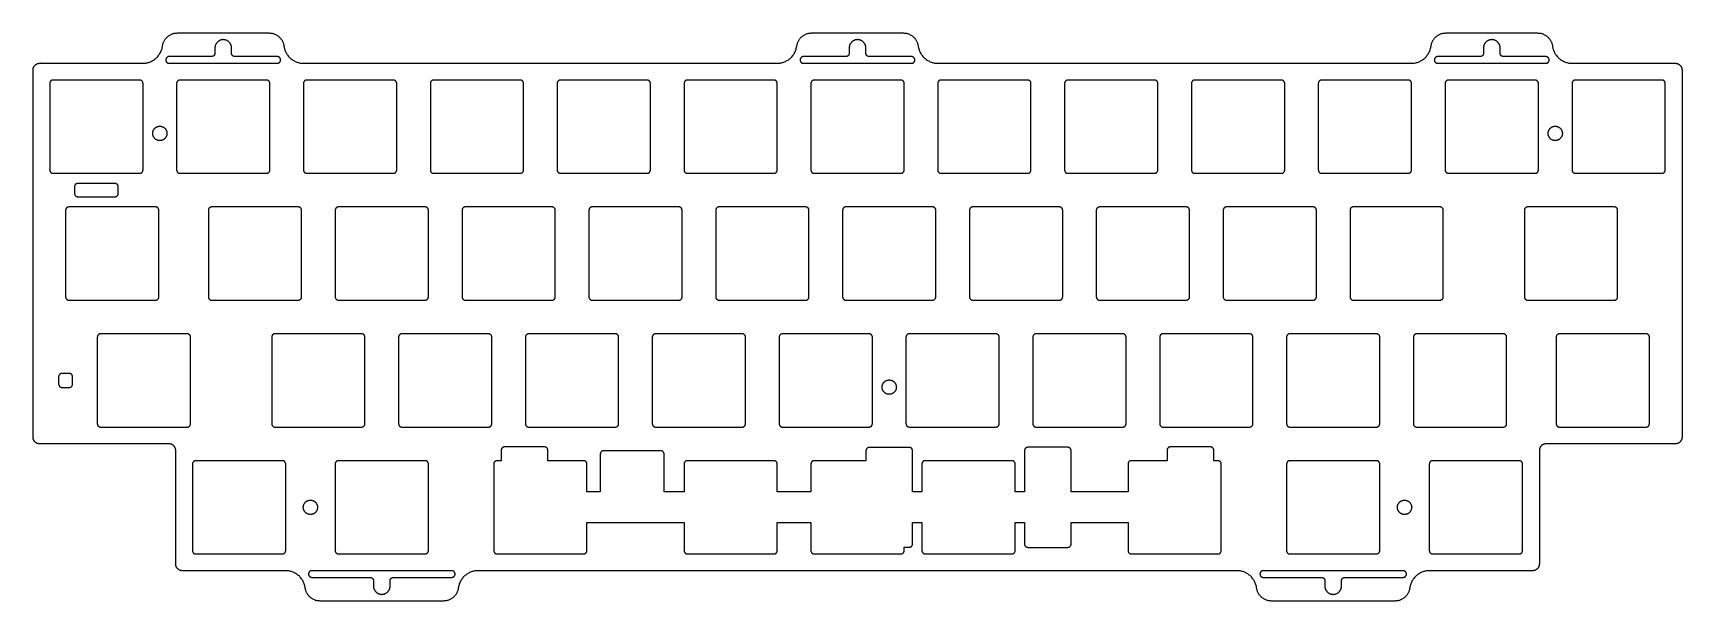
# Model space of a CAD drawing. Header units: millimetres. Extents: x -1688 to -1440, y 389 to 474.
import ezdxf

# ---------------------------------------------------------------- set-up
doc = ezdxf.new("R2010")
doc.units = ezdxf.units.MM
doc.layers.add('默认', color=7, linetype='Continuous', true_color=0xffffff)

msp = doc.modelspace()

# ---------------------------------------------------------------- linework, layer by layer
at = {"layer": '默认'}
for p, q in [((-1681.75, 451.29), (-1681.75, 450.29)), ((-1675.68, 451.79), (-1681.25, 451.79)), ((-1675.18, 450.29), (-1675.18, 451.29)), ((-1681.25, 449.79), (-1675.68, 449.79))]:
    msp.add_line(p, q, dxfattribs=at)
for points in [[(-1682.53, 423.26), (-1683.08, 423.26), (-1683.63, 423.26)], [(-1683.63, 421.16), (-1683.08, 421.16), (-1682.53, 421.16)], [(-1602.79, 411.16), (-1602.79, 405.46), (-1604.79, 405.46)], [(-1593.71, 411.66), (-1602.29, 411.66)], [(-1590.21, 405.46), (-1593.21, 405.46), (-1593.21, 411.16)], [(-1571.16, 405.46), (-1576.21, 405.46), (-1576.21, 409.66)], [(-1554.49, 405.46), (-1555.89, 405.46)], [(-1539.09, 405.46), (-1540.49, 405.46)], [(-1523.54, 405.46), (-1532.09, 405.46)], [(-1604.79, 400.86), (-1590.21, 400.86)], [(-1576.21, 396.66), (-1576.21, 400.86), (-1571.16, 400.86)], [(-1555.89, 400.86), (-1554.49, 400.86)], [(-1540.49, 400.86), (-1539.09, 400.86)], [(-1532.09, 400.86), (-1523.54, 400.86)]]:
    msp.add_lwpolyline(points, dxfattribs=at)
for points, weights in [([(-1668.53, 472.43), (-1668.26, 474.38), (-1666.3, 474.38)], [1, 0.752772652709, 1]), ([(-1652.53, 474.38), (-1650.56, 474.38), (-1650.3, 472.43)], [1, 0.752772652709, 1]), ([(-1573.28, 472.43), (-1573.01, 474.38), (-1571.05, 474.38)], [1, 0.752772652709, 1]), ([(-1557.28, 474.38), (-1555.31, 474.38), (-1555.05, 472.43)], [1, 0.752772652709, 1]), ([(-1478.03, 472.43), (-1477.76, 474.38), (-1475.8, 474.38)], [1, 0.752772652709, 1]), ([(-1462.03, 474.38), (-1460.06, 474.38), (-1459.8, 472.43)], [1, 0.752772652709, 1]), ([(-1671.5, 469.83), (-1668.88, 469.83), (-1668.53, 472.43)], [1, 0.752772652709, 1]), ([(-1660.66, 471.33), (-1660.66, 470.83), (-1661.16, 470.83)], [1, 0.707106781187, 1]), ([(-1657.66, 470.83), (-1658.16, 470.83), (-1658.16, 471.33)], [1, 0.707106781187, 1]), ([(-1650.3, 472.43), (-1649.95, 469.83), (-1647.33, 469.83)], [1, 0.752772652709, 1]), ([(-1576.25, 469.83), (-1573.63, 469.83), (-1573.28, 472.43)], [1, 0.752772652709, 1]), ([(-1565.41, 471.33), (-1565.41, 470.83), (-1565.91, 470.83)], [1, 0.707106781187, 1]), ([(-1562.41, 470.83), (-1562.91, 470.83), (-1562.91, 471.33)], [1, 0.707106781187, 1]), ([(-1555.05, 472.43), (-1554.7, 469.83), (-1552.08, 469.83)], [1, 0.752772652709, 1]), ([(-1481, 469.83), (-1478.38, 469.83), (-1478.03, 472.43)], [1, 0.752772652709, 1]), ([(-1470.16, 471.33), (-1470.16, 470.83), (-1470.66, 470.83)], [1, 0.707106781186, 1]), ([(-1467.16, 470.83), (-1467.66, 470.83), (-1467.66, 471.33)], [1, 0.707106781187, 1]), ([(-1459.8, 472.43), (-1459.45, 469.83), (-1456.83, 469.83)], [1, 0.752772652709, 1]), ([(-1687.98, 468.83), (-1687.98, 469.83), (-1686.98, 469.83)], [1, 0.707106781187, 1]), ([(-1441.34, 469.83), (-1440.34, 469.83), (-1440.34, 468.83)], [1, 0.707106781187, 1]), ([(-1684.96, 467.31), (-1685.46, 467.31), (-1685.46, 466.81)], [1, 0.707106781186, 1]), ([(-1671.46, 466.81), (-1671.46, 467.31), (-1671.96, 467.31)], [1, 0.707106781187, 1]), ([(-1665.91, 467.31), (-1666.41, 467.31), (-1666.41, 466.81)], [1, 0.707106781187, 1]), ([(-1652.41, 466.81), (-1652.41, 467.31), (-1652.91, 467.31)], [1, 0.707106781186, 1]), ([(-1646.86, 467.31), (-1647.36, 467.31), (-1647.36, 466.81)], [1, 0.707106781187, 1]), ([(-1633.36, 466.81), (-1633.36, 467.31), (-1633.86, 467.31)], [1, 0.707106781186, 1]), ([(-1627.81, 467.31), (-1628.31, 467.31), (-1628.31, 466.81)], [1, 0.707106781186, 1]), ([(-1614.31, 466.81), (-1614.31, 467.31), (-1614.81, 467.31)], [1, 0.707106781187, 1]), ([(-1608.76, 467.31), (-1609.26, 467.31), (-1609.26, 466.81)], [1, 0.707106781187, 1]), ([(-1595.26, 466.81), (-1595.26, 467.31), (-1595.76, 467.31)], [1, 0.707106781186, 1]), ([(-1589.71, 467.31), (-1590.21, 467.31), (-1590.21, 466.81)], [1, 0.707106781186, 1]), ([(-1576.21, 466.81), (-1576.21, 467.31), (-1576.71, 467.31)], [1, 0.707106781187, 1]), ([(-1570.66, 467.31), (-1571.16, 467.31), (-1571.16, 466.81)], [1, 0.707106781186, 1]), ([(-1557.16, 466.81), (-1557.16, 467.31), (-1557.66, 467.31)], [1, 0.707106781186, 1]), ([(-1551.61, 467.31), (-1552.11, 467.31), (-1552.11, 466.81)], [1, 0.707106781187, 1]), ([(-1538.11, 466.81), (-1538.11, 467.31), (-1538.61, 467.31)], [1, 0.707106781187, 1]), ([(-1532.56, 467.31), (-1533.06, 467.31), (-1533.06, 466.81)], [1, 0.707106781186, 1]), ([(-1519.06, 466.81), (-1519.06, 467.31), (-1519.56, 467.31)], [1, 0.707106781186, 1]), ([(-1513.51, 467.31), (-1514.01, 467.31), (-1514.01, 466.81)], [1, 0.707106781186, 1]), ([(-1500.01, 466.81), (-1500.01, 467.31), (-1500.51, 467.31)], [1, 0.707106781186, 1]), ([(-1494.46, 467.31), (-1494.96, 467.31), (-1494.96, 466.81)], [1, 0.707106781186, 1]), ([(-1480.96, 466.81), (-1480.96, 467.31), (-1481.46, 467.31)], [1, 0.707106781186, 1]), ([(-1475.41, 467.31), (-1475.91, 467.31), (-1475.91, 466.81)], [1, 0.707106781187, 1]), ([(-1461.91, 466.81), (-1461.91, 467.31), (-1462.41, 467.31)], [1, 0.707106781187, 1]), ([(-1456.36, 467.31), (-1456.86, 467.31), (-1456.86, 466.81)], [1, 0.707106781186, 1]), ([(-1442.86, 466.81), (-1442.86, 467.31), (-1443.36, 467.31)], [1, 0.707106781187, 1]), ([(-1685.46, 453.81), (-1685.46, 453.31), (-1684.96, 453.31)], [1, 0.707106781186, 1]), ([(-1671.96, 453.31), (-1671.46, 453.31), (-1671.46, 453.81)], [1, 0.707106781187, 1]), ([(-1666.41, 453.81), (-1666.41, 453.31), (-1665.91, 453.31)], [1, 0.707106781187, 1]), ([(-1652.91, 453.31), (-1652.41, 453.31), (-1652.41, 453.81)], [1, 0.707106781187, 1]), ([(-1647.36, 453.81), (-1647.36, 453.31), (-1646.86, 453.31)], [1, 0.707106781186, 1]), ([(-1633.86, 453.31), (-1633.36, 453.31), (-1633.36, 453.81)], [1, 0.707106781187, 1]), ([(-1628.31, 453.81), (-1628.31, 453.31), (-1627.81, 453.31)], [1, 0.707106781187, 1]), ([(-1614.81, 453.31), (-1614.31, 453.31), (-1614.31, 453.81)], [1, 0.707106781186, 1]), ([(-1609.26, 453.81), (-1609.26, 453.31), (-1608.76, 453.31)], [1, 0.707106781186, 1]), ([(-1595.76, 453.31), (-1595.26, 453.31), (-1595.26, 453.81)], [1, 0.707106781187, 1]), ([(-1590.21, 453.81), (-1590.21, 453.31), (-1589.71, 453.31)], [1, 0.707106781187, 1]), ([(-1576.71, 453.31), (-1576.21, 453.31), (-1576.21, 453.81)], [1, 0.707106781187, 1]), ([(-1571.16, 453.81), (-1571.16, 453.31), (-1570.66, 453.31)], [1, 0.707106781186, 1]), ([(-1557.66, 453.31), (-1557.16, 453.31), (-1557.16, 453.81)], [1, 0.707106781186, 1]), ([(-1552.11, 453.81), (-1552.11, 453.31), (-1551.61, 453.31)], [1, 0.707106781187, 1]), ([(-1538.61, 453.31), (-1538.11, 453.31), (-1538.11, 453.81)], [1, 0.707106781187, 1]), ([(-1533.06, 453.81), (-1533.06, 453.31), (-1532.56, 453.31)], [1, 0.707106781186, 1]), ([(-1519.56, 453.31), (-1519.06, 453.31), (-1519.06, 453.81)], [1, 0.707106781187, 1]), ([(-1514.01, 453.81), (-1514.01, 453.31), (-1513.51, 453.31)], [1, 0.707106781186, 1]), ([(-1500.51, 453.31), (-1500.01, 453.31), (-1500.01, 453.81)], [1, 0.707106781186, 1]), ([(-1494.96, 453.81), (-1494.96, 453.31), (-1494.46, 453.31)], [1, 0.707106781187, 1]), ([(-1481.46, 453.31), (-1480.96, 453.31), (-1480.96, 453.81)], [1, 0.707106781186, 1]), ([(-1475.91, 453.81), (-1475.91, 453.31), (-1475.41, 453.31)], [1, 0.707106781188, 1]), ([(-1462.41, 453.31), (-1461.91, 453.31), (-1461.91, 453.81)], [1, 0.707106781187, 1]), ([(-1456.86, 453.81), (-1456.86, 453.31), (-1456.36, 453.31)], [1, 0.707106781186, 1]), ([(-1443.36, 453.31), (-1442.86, 453.31), (-1442.86, 453.81)], [1, 0.707106781187, 1]), ([(-1681.25, 451.79), (-1681.75, 451.79), (-1681.75, 451.29)], [1, 0.707106781187, 1]), ([(-1675.18, 451.29), (-1675.18, 451.79), (-1675.68, 451.79)], [1, 0.707106781187, 1]), ([(-1682.58, 448.26), (-1683.08, 448.26), (-1683.08, 447.76)], [1, 0.707106781186, 1]), ([(-1681.75, 450.29), (-1681.75, 449.79), (-1681.25, 449.79)], [1, 0.707106781187, 1]), ([(-1675.68, 449.79), (-1675.18, 449.79), (-1675.18, 450.29)], [1, 0.707106781186, 1]), ([(-1669.08, 447.76), (-1669.08, 448.26), (-1669.58, 448.26)], [1, 0.707106781187, 1]), ([(-1661.15, 448.26), (-1661.65, 448.26), (-1661.65, 447.76)], [1, 0.707106781186, 1]), ([(-1647.65, 447.76), (-1647.65, 448.26), (-1648.15, 448.26)], [1, 0.707106781187, 1]), ([(-1642.1, 448.26), (-1642.6, 448.26), (-1642.6, 447.76)], [1, 0.707106781187, 1]), ([(-1628.6, 447.76), (-1628.6, 448.26), (-1629.1, 448.26)], [1, 0.707106781187, 1]), ([(-1623.05, 448.26), (-1623.55, 448.26), (-1623.55, 447.76)], [1, 0.707106781187, 1]), ([(-1609.55, 447.76), (-1609.55, 448.26), (-1610.05, 448.26)], [1, 0.707106781187, 1]), ([(-1604, 448.26), (-1604.5, 448.26), (-1604.5, 447.76)], [1, 0.707106781186, 1]), ([(-1590.5, 447.76), (-1590.5, 448.26), (-1591, 448.26)], [1, 0.707106781187, 1]), ([(-1584.95, 448.26), (-1585.45, 448.26), (-1585.45, 447.76)], [1, 0.707106781186, 1]), ([(-1571.45, 447.76), (-1571.45, 448.26), (-1571.95, 448.26)], [1, 0.707106781186, 1]), ([(-1565.9, 448.26), (-1566.4, 448.26), (-1566.4, 447.76)], [1, 0.707106781186, 1]), ([(-1552.4, 447.76), (-1552.4, 448.26), (-1552.9, 448.26)], [1, 0.707106781187, 1]), ([(-1546.85, 448.26), (-1547.35, 448.26), (-1547.35, 447.76)], [1, 0.707106781186, 1]), ([(-1533.35, 447.76), (-1533.35, 448.26), (-1533.85, 448.26)], [1, 0.707106781188, 1]), ([(-1527.8, 448.26), (-1528.3, 448.26), (-1528.3, 447.76)], [1, 0.707106781187, 1]), ([(-1514.3, 447.76), (-1514.3, 448.26), (-1514.8, 448.26)], [1, 0.707106781187, 1]), ([(-1508.75, 448.26), (-1509.25, 448.26), (-1509.25, 447.76)], [1, 0.707106781186, 1]), ([(-1495.25, 447.76), (-1495.25, 448.26), (-1495.75, 448.26)], [1, 0.707106781187, 1]), ([(-1489.7, 448.26), (-1490.2, 448.26), (-1490.2, 447.76)], [1, 0.707106781186, 1]), ([(-1476.2, 447.76), (-1476.2, 448.26), (-1476.7, 448.26)], [1, 0.707106781187, 1]), ([(-1463.51, 448.26), (-1464.01, 448.26), (-1464.01, 447.76)], [1, 0.707106781186, 1]), ([(-1450.01, 447.76), (-1450.01, 448.26), (-1450.51, 448.26)], [1, 0.707106781187, 1]), ([(-1683.08, 434.76), (-1683.08, 434.26), (-1682.58, 434.26)], [1, 0.707106781186, 1]), ([(-1669.58, 434.26), (-1669.08, 434.26), (-1669.08, 434.76)], [1, 0.707106781187, 1]), ([(-1661.65, 434.76), (-1661.65, 434.26), (-1661.15, 434.26)], [1, 0.707106781186, 1]), ([(-1648.15, 434.26), (-1647.65, 434.26), (-1647.65, 434.76)], [1, 0.707106781187, 1]), ([(-1642.6, 434.76), (-1642.6, 434.26), (-1642.1, 434.26)], [1, 0.707106781186, 1]), ([(-1629.1, 434.26), (-1628.6, 434.26), (-1628.6, 434.76)], [1, 0.707106781187, 1]), ([(-1623.55, 434.76), (-1623.55, 434.26), (-1623.05, 434.26)], [1, 0.707106781187, 1]), ([(-1610.05, 434.26), (-1609.55, 434.26), (-1609.55, 434.76)], [1, 0.707106781186, 1]), ([(-1604.5, 434.76), (-1604.5, 434.26), (-1604, 434.26)], [1, 0.707106781186, 1]), ([(-1591, 434.26), (-1590.5, 434.26), (-1590.5, 434.76)], [1, 0.707106781187, 1]), ([(-1585.45, 434.76), (-1585.45, 434.26), (-1584.95, 434.26)], [1, 0.707106781186, 1]), ([(-1571.95, 434.26), (-1571.45, 434.26), (-1571.45, 434.76)], [1, 0.707106781185, 1]), ([(-1566.4, 434.76), (-1566.4, 434.26), (-1565.9, 434.26)], [1, 0.707106781186, 1]), ([(-1552.9, 434.26), (-1552.4, 434.26), (-1552.4, 434.76)], [1, 0.707106781186, 1]), ([(-1547.35, 434.76), (-1547.35, 434.26), (-1546.85, 434.26)], [1, 0.707106781187, 1]), ([(-1533.85, 434.26), (-1533.35, 434.26), (-1533.35, 434.76)], [1, 0.707106781188, 1]), ([(-1528.3, 434.76), (-1528.3, 434.26), (-1527.8, 434.26)], [1, 0.707106781185, 1]), ([(-1514.8, 434.26), (-1514.3, 434.26), (-1514.3, 434.76)], [1, 0.707106781187, 1]), ([(-1509.25, 434.76), (-1509.25, 434.26), (-1508.75, 434.26)], [1, 0.707106781186, 1]), ([(-1495.75, 434.26), (-1495.25, 434.26), (-1495.25, 434.76)], [1, 0.707106781187, 1]), ([(-1490.2, 434.76), (-1490.2, 434.26), (-1489.7, 434.26)], [1, 0.707106781186, 1]), ([(-1476.7, 434.26), (-1476.2, 434.26), (-1476.2, 434.76)], [1, 0.707106781187, 1]), ([(-1464.01, 434.76), (-1464.01, 434.26), (-1463.51, 434.26)], [1, 0.707106781186, 1]), ([(-1450.51, 434.26), (-1450.01, 434.26), (-1450.01, 434.76)], [1, 0.707106781187, 1]), ([(-1677.82, 429.21), (-1678.32, 429.21), (-1678.32, 428.71)], [1, 0.707106781186, 1]), ([(-1664.32, 428.71), (-1664.32, 429.21), (-1664.82, 429.21)], [1, 0.707106781187, 1]), ([(-1651.63, 429.21), (-1652.13, 429.21), (-1652.13, 428.71)], [1, 0.707106781187, 1]), ([(-1638.13, 428.71), (-1638.13, 429.21), (-1638.63, 429.21)], [1, 0.707106781186, 1]), ([(-1632.58, 429.21), (-1633.08, 429.21), (-1633.08, 428.71)], [1, 0.707106781187, 1]), ([(-1619.08, 428.71), (-1619.08, 429.21), (-1619.58, 429.21)], [1, 0.707106781187, 1]), ([(-1613.53, 429.21), (-1614.03, 429.21), (-1614.03, 428.71)], [1, 0.707106781187, 1]), ([(-1600.03, 428.71), (-1600.03, 429.21), (-1600.53, 429.21)], [1, 0.707106781188, 1]), ([(-1594.48, 429.21), (-1594.98, 429.21), (-1594.98, 428.71)], [1, 0.707106781186, 1]), ([(-1580.98, 428.71), (-1580.98, 429.21), (-1581.48, 429.21)], [1, 0.707106781187, 1]), ([(-1575.43, 429.21), (-1575.93, 429.21), (-1575.93, 428.71)], [1, 0.707106781187, 1]), ([(-1561.93, 428.71), (-1561.93, 429.21), (-1562.43, 429.21)], [1, 0.707106781187, 1]), ([(-1556.38, 429.21), (-1556.88, 429.21), (-1556.88, 428.71)], [1, 0.707106781186, 1]), ([(-1542.88, 428.71), (-1542.88, 429.21), (-1543.38, 429.21)], [1, 0.707106781187, 1]), ([(-1537.33, 429.21), (-1537.83, 429.21), (-1537.83, 428.71)], [1, 0.707106781186, 1]), ([(-1523.83, 428.71), (-1523.83, 429.21), (-1524.33, 429.21)], [1, 0.707106781188, 1]), ([(-1518.28, 429.21), (-1518.78, 429.21), (-1518.78, 428.71)], [1, 0.707106781187, 1]), ([(-1504.78, 428.71), (-1504.78, 429.21), (-1505.28, 429.21)], [1, 0.707106781186, 1]), ([(-1499.23, 429.21), (-1499.73, 429.21), (-1499.73, 428.71)], [1, 0.707106781186, 1]), ([(-1485.73, 428.71), (-1485.73, 429.21), (-1486.23, 429.21)], [1, 0.707106781186, 1]), ([(-1480.18, 429.21), (-1480.68, 429.21), (-1480.68, 428.71)], [1, 0.707106781187, 1]), ([(-1466.68, 428.71), (-1466.68, 429.21), (-1467.18, 429.21)], [1, 0.707106781185, 1]), ([(-1458.74, 429.21), (-1459.24, 429.21), (-1459.24, 428.71)], [1, 0.707106781186, 1]), ([(-1445.24, 428.71), (-1445.24, 429.21), (-1445.74, 429.21)], [1, 0.707106781187, 1]), ([(-1683.63, 423.26), (-1684.13, 423.26), (-1684.13, 422.76)], [1, 0.707106781187, 1]), ([(-1684.13, 421.66), (-1684.13, 421.16), (-1683.63, 421.16)], [1, 0.707106781187, 1]), ([(-1682.03, 422.76), (-1682.03, 423.26), (-1682.53, 423.26)], [1, 0.707106781187, 1]), ([(-1682.53, 421.16), (-1682.03, 421.16), (-1682.03, 421.66)], [1, 0.707106781187, 1]), ([(-1686.98, 412.69), (-1687.98, 412.69), (-1687.98, 413.69)], [1, 0.707106781187, 1]), ([(-1678.32, 415.71), (-1678.32, 415.21), (-1677.82, 415.21)], [1, 0.707106781186, 1]), ([(-1664.82, 415.21), (-1664.32, 415.21), (-1664.32, 415.71)], [1, 0.707106781187, 1]), ([(-1652.13, 415.71), (-1652.13, 415.21), (-1651.63, 415.21)], [1, 0.707106781186, 1]), ([(-1638.63, 415.21), (-1638.13, 415.21), (-1638.13, 415.71)], [1, 0.707106781186, 1]), ([(-1633.08, 415.71), (-1633.08, 415.21), (-1632.58, 415.21)], [1, 0.707106781186, 1]), ([(-1619.58, 415.21), (-1619.08, 415.21), (-1619.08, 415.71)], [1, 0.707106781186, 1]), ([(-1614.03, 415.71), (-1614.03, 415.21), (-1613.53, 415.21)], [1, 0.707106781186, 1]), ([(-1600.53, 415.21), (-1600.03, 415.21), (-1600.03, 415.71)], [1, 0.707106781186, 1]), ([(-1594.98, 415.71), (-1594.98, 415.21), (-1594.48, 415.21)], [1, 0.707106781186, 1]), ([(-1581.48, 415.21), (-1580.98, 415.21), (-1580.98, 415.71)], [1, 0.707106781186, 1]), ([(-1575.93, 415.71), (-1575.93, 415.21), (-1575.43, 415.21)], [1, 0.707106781186, 1]), ([(-1562.43, 415.21), (-1561.93, 415.21), (-1561.93, 415.71)], [1, 0.707106781186, 1]), ([(-1556.88, 415.71), (-1556.88, 415.21), (-1556.38, 415.21)], [1, 0.707106781186, 1]), ([(-1543.38, 415.21), (-1542.88, 415.21), (-1542.88, 415.71)], [1, 0.707106781186, 1]), ([(-1537.83, 415.71), (-1537.83, 415.21), (-1537.33, 415.21)], [1, 0.707106781185, 1]), ([(-1524.33, 415.21), (-1523.83, 415.21), (-1523.83, 415.71)], [1, 0.707106781186, 1]), ([(-1518.78, 415.71), (-1518.78, 415.21), (-1518.28, 415.21)], [1, 0.707106781186, 1]), ([(-1505.28, 415.21), (-1504.78, 415.21), (-1504.78, 415.71)], [1, 0.707106781186, 1]), ([(-1499.73, 415.71), (-1499.73, 415.21), (-1499.23, 415.21)], [1, 0.707106781186, 1]), ([(-1486.23, 415.21), (-1485.73, 415.21), (-1485.73, 415.71)], [1, 0.707106781186, 1]), ([(-1480.68, 415.71), (-1480.68, 415.21), (-1480.18, 415.21)], [1, 0.707106781187, 1]), ([(-1467.18, 415.21), (-1466.68, 415.21), (-1466.68, 415.71)], [1, 0.707106781187, 1]), ([(-1459.24, 415.71), (-1459.24, 415.21), (-1458.74, 415.21)], [1, 0.707106781186, 1]), ([(-1445.74, 415.21), (-1445.24, 415.21), (-1445.24, 415.71)], [1, 0.707106781187, 1]), ([(-1440.34, 413.69), (-1440.34, 412.69), (-1441.34, 412.69)], [1, 0.707106781187, 1]), ([(-1666.55, 411.69), (-1666.55, 412.69), (-1667.55, 412.69)], [1, 0.707106781187, 1]), ([(-1617.16, 412.23), (-1617.66, 412.23), (-1617.66, 411.73)], [1, 0.707106781187, 1]), ([(-1610.66, 411.73), (-1610.66, 412.23), (-1611.16, 412.23)], [1, 0.707106781187, 1]), ([(-1602.29, 411.66), (-1602.79, 411.66), (-1602.79, 411.16)], [1, 0.707106781187, 1]), ([(-1593.21, 411.16), (-1593.21, 411.66), (-1593.71, 411.66)], [1, 0.707106781187, 1]), ([(-1562.39, 412.16), (-1562.89, 412.16), (-1562.89, 411.66)], [1, 0.707106781187, 1]), ([(-1532.09, 411.67), (-1532.09, 412.17), (-1532.59, 412.17)], [1, 0.707106781187, 1]), ([(-1517.17, 412.23), (-1517.67, 412.23), (-1517.67, 411.73)], [1, 0.707106781187, 1]), ([(-1510.66, 411.73), (-1510.66, 412.23), (-1511.16, 412.23)], [1, 0.707106781187, 1]), ([(-1460.77, 412.69), (-1461.77, 412.69), (-1461.77, 411.69)], [1, 0.707106781187, 1]), ([(-1663.53, 410.16), (-1664.03, 410.16), (-1664.03, 409.66)], [1, 0.707106781186, 1]), ([(-1650.03, 409.66), (-1650.03, 410.16), (-1650.53, 410.16)], [1, 0.707106781187, 1]), ([(-1642.1, 410.16), (-1642.6, 410.16), (-1642.6, 409.66)], [1, 0.707106781186, 1]), ([(-1628.6, 409.66), (-1628.6, 410.16), (-1629.1, 410.16)], [1, 0.707106781187, 1]), ([(-1618.29, 410.16), (-1618.79, 410.16), (-1618.79, 409.66)], [1, 0.707106781186, 1]), ([(-1604.79, 409.66), (-1604.79, 410.16), (-1605.29, 410.16)], [1, 0.707106781187, 1]), ([(-1589.71, 410.16), (-1590.21, 410.16), (-1590.21, 409.66)], [1, 0.707106781186, 1]), ([(-1576.21, 409.66), (-1576.21, 410.16), (-1576.71, 410.16)], [1, 0.707106781187, 1]), ([(-1570.66, 410.16), (-1571.16, 410.16), (-1571.16, 409.66)], [1, 0.707106781186, 1]), ([(-1553.99, 410.16), (-1554.49, 410.16), (-1554.49, 409.66)], [1, 0.707106781186, 1]), ([(-1540.49, 409.66), (-1540.49, 410.16), (-1540.99, 410.16)], [1, 0.707106781187, 1]), ([(-1523.04, 410.16), (-1523.54, 410.16), (-1523.54, 409.66)], [1, 0.707106781186, 1]), ([(-1509.54, 409.66), (-1509.54, 410.16), (-1510.04, 410.16)], [1, 0.707106781187, 1]), ([(-1499.23, 410.16), (-1499.73, 410.16), (-1499.73, 409.66)], [1, 0.707106781186, 1]), ([(-1485.73, 409.66), (-1485.73, 410.16), (-1486.23, 410.16)], [1, 0.707106781187, 1]), ([(-1477.79, 410.16), (-1478.29, 410.16), (-1478.29, 409.66)], [1, 0.707106781186, 1]), ([(-1464.29, 409.66), (-1464.29, 410.16), (-1464.79, 410.16)], [1, 0.707106781187, 1]), ([(-1664.03, 396.66), (-1664.03, 396.16), (-1663.53, 396.16)], [1, 0.707106781186, 1]), ([(-1650.53, 396.16), (-1650.03, 396.16), (-1650.03, 396.66)], [1, 0.707106781187, 1]), ([(-1642.6, 396.66), (-1642.6, 396.16), (-1642.1, 396.16)], [1, 0.707106781186, 1]), ([(-1629.1, 396.16), (-1628.6, 396.16), (-1628.6, 396.66)], [1, 0.707106781187, 1]), ([(-1618.79, 396.66), (-1618.79, 396.16), (-1618.29, 396.16)], [1, 0.707106781186, 1]), ([(-1605.29, 396.16), (-1604.79, 396.16), (-1604.79, 396.66)], [1, 0.707106781187, 1]), ([(-1590.21, 396.66), (-1590.21, 396.16), (-1589.71, 396.16)], [1, 0.707106781186, 1]), ([(-1576.71, 396.16), (-1576.21, 396.16), (-1576.21, 396.66)], [1, 0.707106781187, 1]), ([(-1571.16, 396.66), (-1571.16, 396.16), (-1570.66, 396.16)], [1, 0.707106781186, 1]), ([(-1557.66, 396.16), (-1557.16, 396.16), (-1557.16, 396.66)], [1, 0.707106781187, 1]), ([(-1554.49, 396.66), (-1554.49, 396.16), (-1553.99, 396.16)], [1, 0.707106781186, 1]), ([(-1540.99, 396.16), (-1540.49, 396.16), (-1540.49, 396.66)], [1, 0.707106781187, 1]), ([(-1539.09, 397.65), (-1539.09, 397.15), (-1538.59, 397.15)], [1, 0.707106781187, 1]), ([(-1532.6, 397.15), (-1532.1, 397.15), (-1532.09, 397.65)], [1, 0.707106781187, 1]), ([(-1523.54, 396.66), (-1523.54, 396.16), (-1523.04, 396.16)], [1, 0.707106781186, 1]), ([(-1510.04, 396.16), (-1509.54, 396.16), (-1509.54, 396.66)], [1, 0.707106781187, 1]), ([(-1499.73, 396.66), (-1499.73, 396.16), (-1499.23, 396.16)], [1, 0.707106781186, 1]), ([(-1486.23, 396.16), (-1485.73, 396.16), (-1485.73, 396.66)], [1, 0.707106781187, 1]), ([(-1478.29, 396.66), (-1478.29, 396.16), (-1477.79, 396.16)], [1, 0.707106781186, 1]), ([(-1464.79, 396.16), (-1464.29, 396.16), (-1464.29, 396.66)], [1, 0.707106781187, 1]), ([(-1665.55, 393.64), (-1666.55, 393.64), (-1666.55, 394.64)], [1, 0.707106781187, 1]), ([(-1461.77, 394.64), (-1461.77, 393.64), (-1462.77, 393.64)], [1, 0.707106781187, 1]), ([(-1647.09, 391.04), (-1647.44, 393.64), (-1650.07, 393.64)], [1, 0.752772652709, 1]), ([(-1637.35, 392.64), (-1636.85, 392.64), (-1636.85, 392.14)], [1, 0.707106781187, 1]), ([(-1634.35, 392.14), (-1634.35, 392.64), (-1633.85, 392.64)], [1, 0.707106781187, 1]), ([(-1621.13, 393.64), (-1623.76, 393.64), (-1624.11, 391.04)], [1, 0.752772652709, 1]), ([(-1504.22, 391.04), (-1504.57, 393.64), (-1507.19, 393.64)], [1, 0.752772652709, 1]), ([(-1494.48, 392.64), (-1493.98, 392.64), (-1493.98, 392.14)], [1, 0.707106781187, 1]), ([(-1491.48, 392.14), (-1491.48, 392.64), (-1490.98, 392.64)], [1, 0.707106781187, 1]), ([(-1478.26, 393.64), (-1480.88, 393.64), (-1481.23, 391.04)], [1, 0.752772652709, 1]), ([(-1644.87, 389.09), (-1646.83, 389.09), (-1647.09, 391.04)], [1, 0.752772652709, 1]), ([(-1624.11, 391.04), (-1624.37, 389.09), (-1626.34, 389.09)], [1, 0.752772652709, 1]), ([(-1501.99, 389.09), (-1503.96, 389.09), (-1504.22, 391.04)], [1, 0.752772652709, 1]), ([(-1481.23, 391.04), (-1481.49, 389.09), (-1483.46, 389.09)], [1, 0.752772652709, 1])]:
    msp.add_rational_spline(points, weights, degree=2, dxfattribs=at)
for points in [[(-1666.3, 474.38), (-1659.41, 474.38), (-1652.53, 474.38)], [(-1571.05, 474.38), (-1564.16, 474.38), (-1557.28, 474.38)], [(-1475.8, 474.38), (-1468.91, 474.38), (-1462.03, 474.38)], [(-1661.16, 470.83), (-1664.35, 470.83), (-1667.54, 470.83)], [(-1660.66, 472.13), (-1660.66, 471.73), (-1660.66, 471.33)], [(-1658.16, 471.33), (-1658.16, 471.73), (-1658.16, 472.13)], [(-1651.29, 470.83), (-1654.48, 470.83), (-1657.66, 470.83)], [(-1565.91, 470.83), (-1569.1, 470.83), (-1572.29, 470.83)], [(-1565.41, 472.13), (-1565.41, 471.73), (-1565.41, 471.33)], [(-1562.91, 471.33), (-1562.91, 471.73), (-1562.91, 472.13)], [(-1556.04, 470.83), (-1559.23, 470.83), (-1562.41, 470.83)], [(-1470.66, 470.83), (-1473.85, 470.83), (-1477.04, 470.83)], [(-1470.16, 472.13), (-1470.16, 471.73), (-1470.16, 471.33)], [(-1467.66, 471.33), (-1467.66, 471.73), (-1467.66, 472.13)], [(-1460.79, 470.83), (-1463.98, 470.83), (-1467.16, 470.83)], [(-1687.98, 413.69), (-1687.98, 441.26), (-1687.98, 468.83)], [(-1686.98, 469.83), (-1685.69, 469.83), (-1671.5, 469.83)], [(-1667.54, 469.83), (-1659.41, 469.83), (-1651.29, 469.83)], [(-1647.33, 469.83), (-1616.56, 469.83), (-1576.25, 469.83)], [(-1572.29, 469.83), (-1564.16, 469.83), (-1556.04, 469.83)], [(-1552.08, 469.83), (-1511.82, 469.83), (-1481, 469.83)], [(-1477.04, 469.83), (-1468.91, 469.83), (-1460.79, 469.83)], [(-1456.83, 469.83), (-1447.63, 469.83), (-1441.34, 469.83)], [(-1440.34, 468.83), (-1440.34, 441.26), (-1440.34, 413.69)], [(-1685.46, 466.81), (-1685.46, 460.31), (-1685.46, 453.81)], [(-1671.96, 467.31), (-1678.46, 467.31), (-1684.96, 467.31)], [(-1671.46, 453.81), (-1671.46, 460.31), (-1671.46, 466.81)], [(-1666.41, 466.81), (-1666.41, 460.31), (-1666.41, 453.81)], [(-1652.91, 467.31), (-1659.41, 467.31), (-1665.91, 467.31)], [(-1652.41, 453.81), (-1652.41, 460.31), (-1652.41, 466.81)], [(-1647.36, 466.81), (-1647.36, 460.31), (-1647.36, 453.81)], [(-1633.86, 467.31), (-1640.36, 467.31), (-1646.86, 467.31)], [(-1633.36, 453.81), (-1633.36, 460.31), (-1633.36, 466.81)], [(-1628.31, 466.81), (-1628.31, 460.31), (-1628.31, 453.81)], [(-1614.81, 467.31), (-1621.31, 467.31), (-1627.81, 467.31)], [(-1614.31, 453.81), (-1614.31, 460.31), (-1614.31, 466.81)], [(-1609.26, 466.81), (-1609.26, 460.31), (-1609.26, 453.81)], [(-1595.76, 467.31), (-1602.26, 467.31), (-1608.76, 467.31)], [(-1595.26, 453.81), (-1595.26, 460.31), (-1595.26, 466.81)], [(-1590.21, 466.81), (-1590.21, 460.31), (-1590.21, 453.81)], [(-1576.71, 467.31), (-1583.21, 467.31), (-1589.71, 467.31)], [(-1576.21, 453.81), (-1576.21, 460.31), (-1576.21, 466.81)], [(-1571.16, 466.81), (-1571.16, 460.31), (-1571.16, 453.81)], [(-1557.66, 467.31), (-1564.16, 467.31), (-1570.66, 467.31)], [(-1557.16, 453.81), (-1557.16, 460.31), (-1557.16, 466.81)], [(-1552.11, 466.81), (-1552.11, 460.31), (-1552.11, 453.81)], [(-1538.61, 467.31), (-1545.11, 467.31), (-1551.61, 467.31)], [(-1538.11, 453.81), (-1538.11, 460.31), (-1538.11, 466.81)], [(-1533.06, 466.81), (-1533.06, 460.31), (-1533.06, 453.81)], [(-1519.56, 467.31), (-1526.06, 467.31), (-1532.56, 467.31)], [(-1519.06, 453.81), (-1519.06, 460.31), (-1519.06, 466.81)], [(-1514.01, 466.81), (-1514.01, 460.31), (-1514.01, 453.81)], [(-1500.51, 467.31), (-1507.01, 467.31), (-1513.51, 467.31)], [(-1500.01, 453.81), (-1500.01, 460.31), (-1500.01, 466.81)], [(-1494.96, 466.81), (-1494.96, 460.31), (-1494.96, 453.81)], [(-1481.46, 467.31), (-1487.96, 467.31), (-1494.46, 467.31)], [(-1480.96, 453.81), (-1480.96, 460.31), (-1480.96, 466.81)], [(-1475.91, 466.81), (-1475.91, 460.31), (-1475.91, 453.81)], [(-1462.41, 467.31), (-1468.91, 467.31), (-1475.41, 467.31)], [(-1461.91, 453.81), (-1461.91, 460.31), (-1461.91, 466.81)], [(-1456.86, 466.81), (-1456.86, 460.31), (-1456.86, 453.81)], [(-1443.36, 467.31), (-1449.86, 467.31), (-1456.36, 467.31)], [(-1442.86, 453.81), (-1442.86, 460.31), (-1442.86, 466.81)], [(-1684.96, 453.31), (-1678.46, 453.31), (-1671.96, 453.31)], [(-1665.91, 453.31), (-1659.41, 453.31), (-1652.91, 453.31)], [(-1646.86, 453.31), (-1640.36, 453.31), (-1633.86, 453.31)], [(-1627.81, 453.31), (-1621.31, 453.31), (-1614.81, 453.31)], [(-1608.76, 453.31), (-1602.26, 453.31), (-1595.76, 453.31)], [(-1589.71, 453.31), (-1583.21, 453.31), (-1576.71, 453.31)], [(-1570.66, 453.31), (-1564.16, 453.31), (-1557.66, 453.31)], [(-1551.61, 453.31), (-1545.11, 453.31), (-1538.61, 453.31)], [(-1532.56, 453.31), (-1526.06, 453.31), (-1519.56, 453.31)], [(-1513.51, 453.31), (-1507.01, 453.31), (-1500.51, 453.31)], [(-1494.46, 453.31), (-1487.96, 453.31), (-1481.46, 453.31)], [(-1475.41, 453.31), (-1468.91, 453.31), (-1462.41, 453.31)], [(-1456.36, 453.31), (-1449.86, 453.31), (-1443.36, 453.31)], [(-1669.58, 448.26), (-1676.08, 448.26), (-1682.58, 448.26)], [(-1648.15, 448.26), (-1654.65, 448.26), (-1661.15, 448.26)], [(-1629.1, 448.26), (-1635.6, 448.26), (-1642.1, 448.26)], [(-1610.05, 448.26), (-1616.55, 448.26), (-1623.05, 448.26)], [(-1591, 448.26), (-1597.5, 448.26), (-1604, 448.26)], [(-1571.95, 448.26), (-1578.45, 448.26), (-1584.95, 448.26)], [(-1552.9, 448.26), (-1559.4, 448.26), (-1565.9, 448.26)], [(-1533.85, 448.26), (-1540.35, 448.26), (-1546.85, 448.26)], [(-1514.8, 448.26), (-1521.3, 448.26), (-1527.8, 448.26)], [(-1495.75, 448.26), (-1502.25, 448.26), (-1508.75, 448.26)], [(-1476.7, 448.26), (-1483.2, 448.26), (-1489.7, 448.26)], [(-1450.51, 448.26), (-1457.01, 448.26), (-1463.51, 448.26)], [(-1683.08, 447.76), (-1683.08, 441.26), (-1683.08, 434.76)], [(-1669.08, 434.76), (-1669.08, 441.26), (-1669.08, 447.76)], [(-1661.65, 447.76), (-1661.65, 441.26), (-1661.65, 434.76)], [(-1647.65, 434.76), (-1647.65, 441.26), (-1647.65, 447.76)], [(-1642.6, 447.76), (-1642.6, 441.26), (-1642.6, 434.76)], [(-1628.6, 434.76), (-1628.6, 441.26), (-1628.6, 447.76)], [(-1623.55, 447.76), (-1623.55, 441.26), (-1623.55, 434.76)], [(-1609.55, 434.76), (-1609.55, 441.26), (-1609.55, 447.76)], [(-1604.5, 447.76), (-1604.5, 441.26), (-1604.5, 434.76)], [(-1590.5, 434.76), (-1590.5, 441.26), (-1590.5, 447.76)], [(-1585.45, 447.76), (-1585.45, 441.26), (-1585.45, 434.76)], [(-1571.45, 434.76), (-1571.45, 441.26), (-1571.45, 447.76)], [(-1566.4, 447.76), (-1566.4, 441.26), (-1566.4, 434.76)], [(-1552.4, 434.76), (-1552.4, 441.26), (-1552.4, 447.76)], [(-1547.35, 447.76), (-1547.35, 441.26), (-1547.35, 434.76)], [(-1533.35, 434.76), (-1533.35, 441.26), (-1533.35, 447.76)], [(-1528.3, 447.76), (-1528.3, 441.26), (-1528.3, 434.76)], [(-1514.3, 434.76), (-1514.3, 441.26), (-1514.3, 447.76)], [(-1509.25, 447.76), (-1509.25, 441.26), (-1509.25, 434.76)], [(-1495.25, 434.76), (-1495.25, 441.26), (-1495.25, 447.76)], [(-1490.2, 447.76), (-1490.2, 441.26), (-1490.2, 434.76)], [(-1476.2, 434.76), (-1476.2, 441.26), (-1476.2, 447.76)], [(-1464.01, 447.76), (-1464.01, 441.26), (-1464.01, 434.76)], [(-1450.01, 434.76), (-1450.01, 441.26), (-1450.01, 447.76)], [(-1682.58, 434.26), (-1676.08, 434.26), (-1669.58, 434.26)], [(-1661.15, 434.26), (-1654.65, 434.26), (-1648.15, 434.26)], [(-1642.1, 434.26), (-1635.6, 434.26), (-1629.1, 434.26)], [(-1623.05, 434.26), (-1616.55, 434.26), (-1610.05, 434.26)], [(-1604, 434.26), (-1597.5, 434.26), (-1591, 434.26)], [(-1584.95, 434.26), (-1578.45, 434.26), (-1571.95, 434.26)], [(-1565.9, 434.26), (-1559.4, 434.26), (-1552.9, 434.26)], [(-1546.85, 434.26), (-1540.35, 434.26), (-1533.85, 434.26)], [(-1527.8, 434.26), (-1521.3, 434.26), (-1514.8, 434.26)], [(-1508.75, 434.26), (-1502.25, 434.26), (-1495.75, 434.26)], [(-1489.7, 434.26), (-1483.2, 434.26), (-1476.7, 434.26)], [(-1463.51, 434.26), (-1457.01, 434.26), (-1450.51, 434.26)], [(-1678.32, 428.71), (-1678.32, 422.21), (-1678.32, 415.71)], [(-1664.82, 429.21), (-1671.32, 429.21), (-1677.82, 429.21)], [(-1664.32, 415.71), (-1664.32, 422.21), (-1664.32, 428.71)], [(-1652.13, 428.71), (-1652.13, 422.21), (-1652.13, 415.71)], [(-1638.63, 429.21), (-1645.13, 429.21), (-1651.63, 429.21)], [(-1638.13, 415.71), (-1638.13, 422.21), (-1638.13, 428.71)], [(-1633.08, 428.71), (-1633.08, 422.21), (-1633.08, 415.71)], [(-1619.58, 429.21), (-1626.08, 429.21), (-1632.58, 429.21)], [(-1619.08, 415.71), (-1619.08, 422.21), (-1619.08, 428.71)], [(-1614.03, 428.71), (-1614.03, 422.21), (-1614.03, 415.71)], [(-1600.53, 429.21), (-1607.03, 429.21), (-1613.53, 429.21)], [(-1600.03, 415.71), (-1600.03, 422.21), (-1600.03, 428.71)], [(-1594.98, 428.71), (-1594.98, 422.21), (-1594.98, 415.71)], [(-1581.48, 429.21), (-1587.98, 429.21), (-1594.48, 429.21)], [(-1580.98, 415.71), (-1580.98, 422.21), (-1580.98, 428.71)], [(-1575.93, 428.71), (-1575.93, 422.21), (-1575.93, 415.71)], [(-1562.43, 429.21), (-1568.93, 429.21), (-1575.43, 429.21)], [(-1561.93, 415.71), (-1561.93, 422.21), (-1561.93, 428.71)], [(-1556.88, 428.71), (-1556.88, 422.21), (-1556.88, 415.71)], [(-1543.38, 429.21), (-1549.88, 429.21), (-1556.38, 429.21)], [(-1542.88, 415.71), (-1542.88, 422.21), (-1542.88, 428.71)], [(-1537.83, 428.71), (-1537.83, 422.21), (-1537.83, 415.71)], [(-1524.33, 429.21), (-1530.83, 429.21), (-1537.33, 429.21)], [(-1523.83, 415.71), (-1523.83, 422.21), (-1523.83, 428.71)], [(-1518.78, 428.71), (-1518.78, 422.21), (-1518.78, 415.71)], [(-1505.28, 429.21), (-1511.78, 429.21), (-1518.28, 429.21)], [(-1504.78, 415.71), (-1504.78, 422.21), (-1504.78, 428.71)], [(-1499.73, 428.71), (-1499.73, 422.21), (-1499.73, 415.71)], [(-1486.23, 429.21), (-1492.73, 429.21), (-1499.23, 429.21)], [(-1485.73, 415.71), (-1485.73, 422.21), (-1485.73, 428.71)], [(-1480.68, 428.71), (-1480.68, 422.21), (-1480.68, 415.71)], [(-1467.18, 429.21), (-1473.68, 429.21), (-1480.18, 429.21)], [(-1466.68, 415.71), (-1466.68, 422.21), (-1466.68, 428.71)], [(-1459.24, 428.71), (-1459.24, 422.21), (-1459.24, 415.71)], [(-1445.74, 429.21), (-1452.24, 429.21), (-1458.74, 429.21)], [(-1445.24, 415.71), (-1445.24, 422.21), (-1445.24, 428.71)], [(-1684.13, 422.76), (-1684.13, 422.21), (-1684.13, 421.66)], [(-1682.03, 421.66), (-1682.03, 422.21), (-1682.03, 422.76)], [(-1677.82, 415.21), (-1671.32, 415.21), (-1664.82, 415.21)], [(-1651.63, 415.21), (-1645.13, 415.21), (-1638.63, 415.21)], [(-1632.58, 415.21), (-1626.08, 415.21), (-1619.58, 415.21)], [(-1613.53, 415.21), (-1607.03, 415.21), (-1600.53, 415.21)], [(-1594.48, 415.21), (-1587.98, 415.21), (-1581.48, 415.21)], [(-1575.43, 415.21), (-1568.93, 415.21), (-1562.43, 415.21)], [(-1556.38, 415.21), (-1549.88, 415.21), (-1543.38, 415.21)], [(-1537.33, 415.21), (-1530.83, 415.21), (-1524.33, 415.21)], [(-1518.28, 415.21), (-1511.78, 415.21), (-1505.28, 415.21)], [(-1499.23, 415.21), (-1492.73, 415.21), (-1486.23, 415.21)], [(-1480.18, 415.21), (-1473.68, 415.21), (-1467.18, 415.21)], [(-1458.74, 415.21), (-1452.24, 415.21), (-1445.74, 415.21)], [(-1667.55, 412.69), (-1677.27, 412.69), (-1686.98, 412.69)], [(-1666.55, 394.64), (-1666.55, 403.16), (-1666.55, 411.69)], [(-1617.66, 411.73), (-1617.66, 410.94), (-1617.66, 410.16)], [(-1611.16, 412.23), (-1614.16, 412.23), (-1617.16, 412.23)], [(-1610.66, 410.16), (-1610.66, 410.94), (-1610.66, 411.73)], [(-1562.89, 411.66), (-1562.89, 410.91), (-1562.89, 410.16)], [(-1556.43, 412.16), (-1559.41, 412.16), (-1562.39, 412.16)], [(-1555.89, 405.46), (-1555.89, 408.56), (-1555.89, 411.66)], [(-1539.09, 411.64), (-1539.09, 408.55), (-1539.09, 405.46)], [(-1532.59, 412.17), (-1535.57, 412.17), (-1538.55, 412.17)], [(-1532.09, 405.46), (-1532.09, 408.56), (-1532.09, 411.67)], [(-1517.67, 411.73), (-1517.67, 410.94), (-1517.67, 410.16)], [(-1511.16, 412.23), (-1514.16, 412.23), (-1517.17, 412.23)], [(-1510.66, 410.16), (-1510.66, 410.94), (-1510.66, 411.73)], [(-1461.77, 411.69), (-1461.77, 403.16), (-1461.77, 394.64)], [(-1441.34, 412.69), (-1451.06, 412.69), (-1460.77, 412.69)], [(-1664.03, 409.66), (-1664.03, 403.16), (-1664.03, 396.66)], [(-1650.53, 410.16), (-1657.03, 410.16), (-1663.53, 410.16)], [(-1650.03, 396.66), (-1650.03, 403.16), (-1650.03, 409.66)], [(-1642.6, 409.66), (-1642.6, 403.16), (-1642.6, 396.66)], [(-1629.1, 410.16), (-1635.6, 410.16), (-1642.1, 410.16)], [(-1628.6, 396.66), (-1628.6, 403.16), (-1628.6, 409.66)], [(-1618.79, 409.66), (-1618.79, 403.16), (-1618.79, 396.66)], [(-1617.66, 410.16), (-1617.98, 410.16), (-1618.29, 410.16)], [(-1605.29, 410.16), (-1607.98, 410.16), (-1610.66, 410.16)], [(-1604.79, 405.46), (-1604.79, 407.56), (-1604.79, 409.66)], [(-1590.21, 409.66), (-1590.21, 407.56), (-1590.21, 405.46)], [(-1576.71, 410.16), (-1583.21, 410.16), (-1589.71, 410.16)], [(-1571.16, 409.66), (-1571.16, 407.56), (-1571.16, 405.46)], [(-1562.89, 410.16), (-1566.78, 410.16), (-1570.66, 410.16)], [(-1554.49, 409.66), (-1554.49, 407.56), (-1554.49, 405.46)], [(-1540.99, 410.16), (-1547.49, 410.16), (-1553.99, 410.16)], [(-1540.49, 405.46), (-1540.49, 407.56), (-1540.49, 409.66)], [(-1523.54, 409.66), (-1523.54, 407.56), (-1523.54, 405.46)], [(-1517.67, 410.16), (-1520.35, 410.16), (-1523.04, 410.16)], [(-1510.04, 410.16), (-1510.35, 410.16), (-1510.66, 410.16)], [(-1509.54, 396.66), (-1509.54, 403.16), (-1509.54, 409.66)], [(-1499.73, 409.66), (-1499.73, 403.16), (-1499.73, 396.66)], [(-1486.23, 410.16), (-1492.73, 410.16), (-1499.23, 410.16)], [(-1485.73, 396.66), (-1485.73, 403.16), (-1485.73, 409.66)], [(-1478.29, 409.66), (-1478.29, 403.16), (-1478.29, 396.66)], [(-1464.79, 410.16), (-1471.29, 410.16), (-1477.79, 410.16)], [(-1464.29, 396.66), (-1464.29, 403.16), (-1464.29, 409.66)], [(-1604.79, 396.66), (-1604.79, 398.76), (-1604.79, 400.86)], [(-1590.21, 400.86), (-1590.21, 398.76), (-1590.21, 396.66)], [(-1571.16, 400.86), (-1571.16, 398.76), (-1571.16, 396.66)], [(-1555.89, 397.66), (-1555.89, 399.26), (-1555.89, 400.86)], [(-1554.49, 400.86), (-1554.49, 398.76), (-1554.49, 396.66)], [(-1540.49, 396.66), (-1540.49, 398.76), (-1540.49, 400.86)], [(-1539.09, 400.86), (-1539.09, 399.26), (-1539.09, 397.65)], [(-1532.09, 397.65), (-1532.09, 399.26), (-1532.09, 400.86)], [(-1523.54, 400.86), (-1523.54, 398.76), (-1523.54, 396.66)], [(-1557.16, 396.66), (-1557.16, 396.91), (-1557.16, 397.16)], [(-1557.16, 397.16), (-1556.8, 397.16), (-1556.43, 397.16)], [(-1538.59, 397.15), (-1535.59, 397.15), (-1532.6, 397.15)], [(-1663.53, 396.16), (-1657.03, 396.16), (-1650.53, 396.16)], [(-1642.1, 396.16), (-1635.6, 396.16), (-1629.1, 396.16)], [(-1618.29, 396.16), (-1611.79, 396.16), (-1605.29, 396.16)], [(-1589.71, 396.16), (-1583.21, 396.16), (-1576.71, 396.16)], [(-1570.66, 396.16), (-1564.16, 396.16), (-1557.66, 396.16)], [(-1553.99, 396.16), (-1547.49, 396.16), (-1540.99, 396.16)], [(-1523.04, 396.16), (-1516.54, 396.16), (-1510.04, 396.16)], [(-1499.23, 396.16), (-1492.73, 396.16), (-1486.23, 396.16)], [(-1477.79, 396.16), (-1471.29, 396.16), (-1464.79, 396.16)], [(-1650.07, 393.64), (-1657.81, 393.64), (-1665.55, 393.64)], [(-1625.1, 393.64), (-1635.6, 393.64), (-1646.1, 393.64)], [(-1646.1, 392.64), (-1641.73, 392.64), (-1637.35, 392.64)], [(-1636.85, 392.14), (-1636.85, 391.74), (-1636.85, 391.34)], [(-1634.35, 391.34), (-1634.35, 391.74), (-1634.35, 392.14)], [(-1633.85, 392.64), (-1629.47, 392.64), (-1625.1, 392.64)], [(-1507.19, 393.64), (-1564.16, 393.64), (-1621.13, 393.64)], [(-1482.22, 393.64), (-1492.73, 393.64), (-1503.23, 393.64)], [(-1503.23, 392.64), (-1498.85, 392.64), (-1494.48, 392.64)], [(-1493.98, 392.14), (-1493.98, 391.74), (-1493.98, 391.34)], [(-1491.48, 391.34), (-1491.48, 391.74), (-1491.48, 392.14)], [(-1490.98, 392.64), (-1486.6, 392.64), (-1482.22, 392.64)], [(-1462.77, 393.64), (-1468.31, 393.64), (-1478.26, 393.64)], [(-1626.34, 389.09), (-1635.6, 389.09), (-1644.87, 389.09)], [(-1483.46, 389.09), (-1492.73, 389.09), (-1501.99, 389.09)]]:
    msp.add_open_spline(points, degree=2, dxfattribs=at)
for points, weights, knots in [([(-1658.16, 472.13), (-1658.16, 473.38), (-1659.41, 473.38), (-1660.66, 473.38), (-1660.66, 472.13)], [1, 0.707106803035, 1.0000000618, 0.707106824884, 1], [2040.016428, 2040.016428, 2040.016428, 2041.979924, 2041.979924, 2043.943419, 2043.943419, 2043.943419]), ([(-1562.91, 472.13), (-1562.91, 473.38), (-1564.16, 473.38), (-1565.41, 473.38), (-1565.41, 472.13)], [1, 0.707106803035, 1.0000000618, 0.707106824884, 1], [2173.323968, 2173.323968, 2173.323968, 2175.287464, 2175.287464, 2177.250959, 2177.250959, 2177.250959]), ([(-1467.66, 472.13), (-1467.66, 473.38), (-1468.91, 473.38), (-1470.16, 473.38), (-1470.16, 472.13)], [1, 0.707106803035, 1.0000000618, 0.707106824884, 1], [2212.407642, 2212.407642, 2212.407642, 2214.371137, 2214.371137, 2216.334633, 2216.334633, 2216.334633]), ([(-1667.54, 470.83), (-1667.87, 470.83), (-1668, 470.52), (-1668.1, 470.27), (-1667.95, 470.05), (-1667.8, 469.83), (-1667.54, 469.83)], [1, 0.831555271881, 1, 0.881884916812, 1, 0.881884916812, 1], [2051.864716, 2051.864716, 2051.864716, 2052.45361, 2052.45361, 2052.944561, 2052.944561, 2053.435512, 2053.435512, 2053.435512]), ([(-1651.29, 469.83), (-1651.05, 469.83), (-1650.9, 470.02), (-1650.75, 470.22), (-1650.81, 470.45), (-1650.9, 470.83), (-1651.29, 470.83)], [1, 0.898383925084, 1, 0.898383925084, 1, 0.789160246438, 1], [2069.607659, 2069.607659, 2069.607659, 2070.062379, 2070.062379, 2070.517099, 2070.517099, 2071.178455, 2071.178455, 2071.178455]), ([(-1572.29, 470.83), (-1572.62, 470.83), (-1572.75, 470.52), (-1572.85, 470.27), (-1572.7, 470.05), (-1572.55, 469.83), (-1572.29, 469.83)], [1, 0.831555271881, 1, 0.881884916812, 1, 0.881884916812, 1], [2185.172256, 2185.172256, 2185.172256, 2185.76115, 2185.76115, 2186.252101, 2186.252101, 2186.743052, 2186.743052, 2186.743052]), ([(-1556.04, 469.83), (-1555.8, 469.83), (-1555.65, 470.02), (-1555.5, 470.22), (-1555.56, 470.45), (-1555.65, 470.83), (-1556.04, 470.83)], [1, 0.898383925084, 1, 0.898383925084, 1, 0.789160246438, 1], [2202.915199, 2202.915199, 2202.915199, 2203.369919, 2203.369919, 2203.824639, 2203.824639, 2204.485995, 2204.485995, 2204.485995]), ([(-1477.04, 470.83), (-1477.37, 470.83), (-1477.5, 470.52), (-1477.6, 470.27), (-1477.45, 470.05), (-1477.3, 469.83), (-1477.04, 469.83)], [1, 0.831555271881, 1, 0.881884916812, 1, 0.881884916812, 1], [2224.255929, 2224.255929, 2224.255929, 2224.844824, 2224.844824, 2225.335775, 2225.335775, 2225.826726, 2225.826726, 2225.826726]), ([(-1460.79, 469.83), (-1460.55, 469.83), (-1460.4, 470.02), (-1460.25, 470.22), (-1460.31, 470.45), (-1460.4, 470.83), (-1460.79, 470.83)], [1, 0.898383925084, 1, 0.898383925084, 1, 0.789160246438, 1], [2241.998872, 2241.998872, 2241.998872, 2242.453593, 2242.453593, 2242.908313, 2242.908313, 2243.569669, 2243.569669, 2243.569669]), ([(-1667.86, 459.31), (-1667.86, 460.38), (-1668.94, 460.38), (-1670.01, 460.38), (-1670.01, 459.31), (-1670.01, 458.23), (-1668.94, 458.23), (-1667.86, 458.23), (-1667.86, 459.31)], [1, 0.707106781187, 1, 0.707106781187, 1, 0.707106781187, 1, 0.707106781187, 1], [0, 0, 0, 1.688606, 1.688606, 3.377212, 3.377212, 5.065818, 5.065818, 6.754424, 6.754424, 6.754424]), ([(-1458.31, 459.31), (-1458.31, 460.38), (-1459.39, 460.38), (-1460.46, 460.38), (-1460.46, 459.31), (-1460.46, 458.23), (-1459.39, 458.23), (-1458.31, 458.23), (-1458.31, 459.31)], [1, 0.707106781187, 1, 0.707106781187, 1, 0.707106781187, 1, 0.707106781187, 1], [0, 0, 0, 1.688606, 1.688606, 3.377212, 3.377212, 5.065818, 5.065818, 6.754424, 6.754424, 6.754424]), ([(-1558.33, 421.21), (-1558.33, 422.28), (-1559.4, 422.28), (-1560.48, 422.28), (-1560.48, 421.21), (-1560.48, 420.13), (-1559.4, 420.13), (-1558.33, 420.13), (-1558.33, 421.21)], [1, 0.707106781187, 1, 0.707106781187, 1, 0.707106781187, 1, 0.707106781187, 1], [0, 0, 0, 1.688606, 1.688606, 3.377212, 3.377212, 5.065818, 5.065818, 6.754424, 6.754424, 6.754424]), ([(-1555.89, 411.66), (-1555.9, 411.88), (-1556.06, 412.02), (-1556.22, 412.17), (-1556.43, 412.16)], [1, 0.922440737954, 1, 0.922440737954, 1], [-524.639733, -524.639733, -524.639733, -524.2310075, -524.2310075, -523.8222819, -523.8222819, -523.8222819]), ([(-1538.55, 412.17), (-1538.78, 412.18), (-1538.94, 412.02), (-1539.1, 411.86), (-1539.09, 411.64)], [1, 0.916284998338, 1, 0.916284998338, 1], [-252.7169516, -252.7169516, -252.7169516, -252.2918533, -252.2918533, -251.8667549, -251.8667549, -251.8667549]), ([(-1645.24, 403.16), (-1645.24, 404.23), (-1646.32, 404.23), (-1647.39, 404.23), (-1647.39, 403.16), (-1647.39, 402.08), (-1646.32, 402.08), (-1645.24, 402.08), (-1645.24, 403.16)], [1, 0.707106781187, 1, 0.707106781187, 1, 0.707106781187, 1, 0.707106781187, 1], [0, 0, 0, 1.688606, 1.688606, 3.377212, 3.377212, 5.065818, 5.065818, 6.754424, 6.754424, 6.754424]), ([(-1480.94, 403.16), (-1480.94, 404.23), (-1482.01, 404.23), (-1483.09, 404.23), (-1483.09, 403.16), (-1483.09, 402.08), (-1482.01, 402.08), (-1480.94, 402.08), (-1480.94, 403.16)], [1, 0.707106781187, 1, 0.707106781187, 1, 0.707106781187, 1, 0.707106781187, 1], [0, 0, 0, 1.688606, 1.688606, 3.377212, 3.377212, 5.065818, 5.065818, 6.754424, 6.754424, 6.754424]), ([(-1556.43, 397.16), (-1556.22, 397.15), (-1556.06, 397.3), (-1555.9, 397.44), (-1555.89, 397.66)], [1, 0.922440737954, 1, 0.922440737954, 1], [-360.9715524, -360.9715524, -360.9715524, -360.5628268, -360.5628268, -360.1541012, -360.1541012, -360.1541012]), ([(-1646.1, 393.64), (-1646.37, 393.64), (-1646.52, 393.42), (-1646.67, 393.2), (-1646.57, 392.95), (-1646.44, 392.64), (-1646.1, 392.64)], [1, 0.881884916812, 1, 0.881884916812, 1, 0.831555271881, 1], [2314.639579, 2314.639579, 2314.639579, 2315.13053, 2315.13053, 2315.621481, 2315.621481, 2316.210375, 2316.210375, 2316.210375]), ([(-1636.85, 391.34), (-1636.85, 390.09), (-1635.6, 390.09), (-1634.35, 390.09), (-1634.35, 391.34)], [1, 0.707106824884, 1.0000000618, 0.707106803035, 1], [2324.131671, 2324.131671, 2324.131671, 2326.095167, 2326.095167, 2328.058663, 2328.058663, 2328.058663]), ([(-1625.1, 392.64), (-1624.71, 392.64), (-1624.61, 393.02), (-1624.55, 393.25), (-1624.7, 393.45), (-1624.85, 393.64), (-1625.1, 393.64)], [1, 0.789160246438, 1, 0.898383925084, 1, 0.898383925084, 1], [2296.896636, 2296.896636, 2296.896636, 2297.557991, 2297.557991, 2298.012712, 2298.012712, 2298.467432, 2298.467432, 2298.467432]), ([(-1503.23, 393.64), (-1503.5, 393.64), (-1503.64, 393.42), (-1503.79, 393.2), (-1503.69, 392.95), (-1503.56, 392.64), (-1503.23, 392.64)], [1, 0.881884916812, 1, 0.881884916812, 1, 0.831555271881, 1], [2275.555905, 2275.555905, 2275.555905, 2276.046856, 2276.046856, 2276.537807, 2276.537807, 2277.126701, 2277.126701, 2277.126701]), ([(-1493.98, 391.34), (-1493.98, 390.09), (-1492.73, 390.09), (-1491.48, 390.09), (-1491.48, 391.34)], [1, 0.707106824884, 1.0000000618, 0.707106803035, 1], [2285.047998, 2285.047998, 2285.047998, 2287.011493, 2287.011493, 2288.974989, 2288.974989, 2288.974989]), ([(-1482.22, 392.64), (-1481.83, 392.64), (-1481.74, 393.02), (-1481.68, 393.25), (-1481.83, 393.45), (-1481.98, 393.64), (-1482.22, 393.64)], [1, 0.789160246438, 1, 0.898383925084, 1, 0.898383925084, 1], [2257.812962, 2257.812962, 2257.812962, 2258.474318, 2258.474318, 2258.929038, 2258.929038, 2259.383758, 2259.383758, 2259.383758])]:
    msp.add_rational_spline(points, weights, degree=2, knots=knots, dxfattribs=at)

doc.saveas('drawing.dxf')
